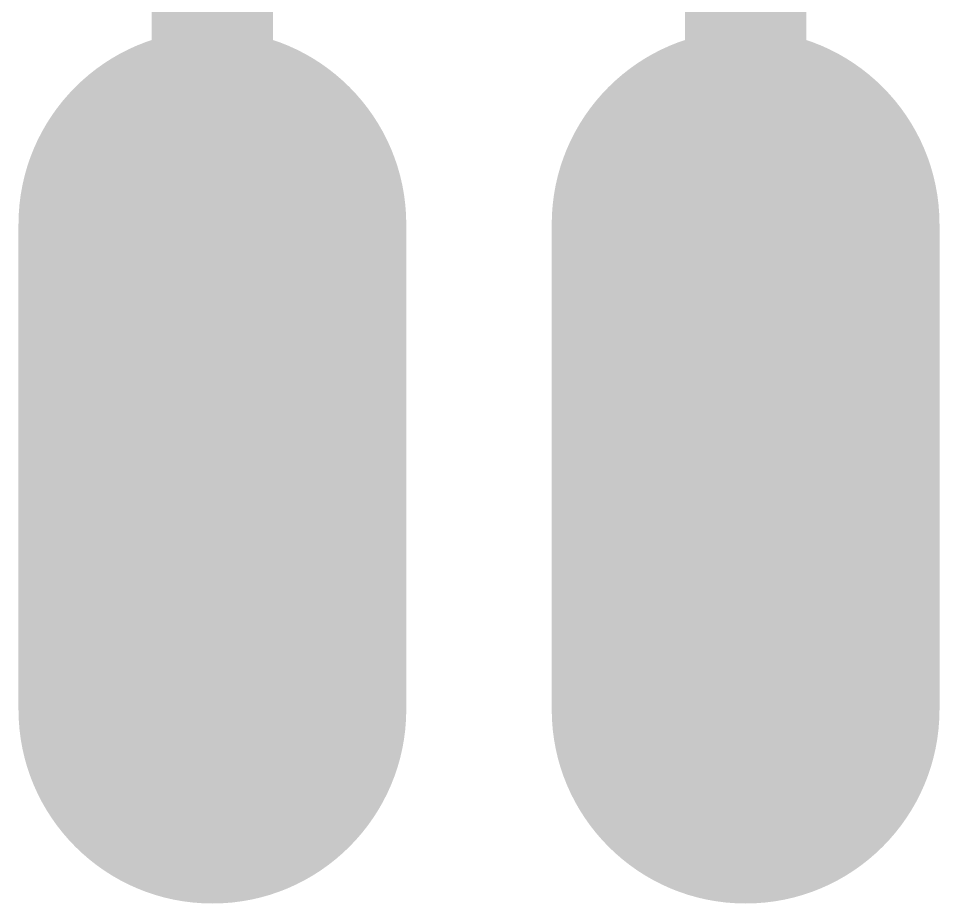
# Model space of a CAD drawing. Header units: inches. Extents: x 1.1 to 79.5, y 1.1 to 66.4.
# Drawn here: x 34.9 to 36.8, y 39.1 to 40.924 of the extents above; entities that cross this region are included whole.
import ezdxf

# ---------------------------------------------------------------- set-up
doc = ezdxf.new("R2010")
doc.units = ezdxf.units.IN
doc.layers.add('Top Layer', color=1, linetype='Continuous')

# ---------------------------------------------------------------- blocks, each defined once
blk = doc.blocks.new('L76_M33_33')
at = {"layer": 'Top Layer'}
h = blk.add_hatch(color=1, dxfattribs=at)
edge = h.paths.add_edge_path()
edge.add_arc((-0.5, -1.1), 0.4, 90, 270)
edge.add_line((-0.5, -1.5), (0.5, -1.5))
edge.add_arc((0.5, -1.1), 0.4, 270, 450)
edge.add_line((0.5, -0.7), (-0.5, -0.7))
h = blk.add_hatch(color=1, dxfattribs=at)
edge = h.paths.add_edge_path()
edge.add_arc((-0.5, -2.2), 0.4, 90, 270)
edge.add_line((-0.5, -2.6), (0.5, -2.6))
edge.add_arc((0.5, -2.2), 0.4, 270, 450)
edge.add_line((0.5, -1.8), (-0.5, -1.8))

msp = doc.modelspace()

# ---------------------------------------------------------------- linework, layer by layer
at = {"layer": 'Top Layer', "const_width": 0.25}
for points in [[(35.3, 40), (35.3, 42.175)], [(36.4, 40), (36.4, 41.4)]]:
    msp.add_lwpolyline(points, dxfattribs=at)
at = {"layer": 'Top Layer', "const_width": 0.125}
for points in [[(35.2375, 40, 1), (35.3625, 40, 1)], [(36.3375, 40, 1), (36.4625, 40, 1)]]:
    msp.add_lwpolyline(points, format="xyb", close=True, dxfattribs=at)

# ---------------------------------------------------------------- block references
at = {"rotation": 270}
msp.add_blockref('L76_M33_33', (37.5, 40), dxfattribs=at)

doc.saveas('drawing.dxf')
